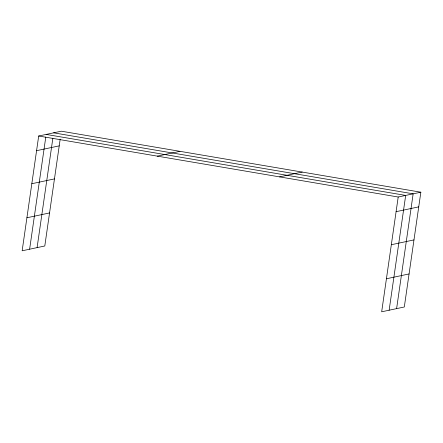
<?xml version="1.0" encoding="UTF-8"?>
<svg xmlns="http://www.w3.org/2000/svg" width="443" height="443" viewBox="0 0 443 443"><rect width="100%" height="100%" fill="white"/><g stroke="black" fill="none" stroke-linecap="round" stroke-linejoin="round"><path stroke-width="0.66" d="M420.85 192.201L398.207 197.013L381.667 311.8L404.309 306.988L420.85 192.201L61.333 131.2L38.691 136.012L22.15 250.799L44.793 245.987L60.182 139.196M29.62 249.21L45.779 137.092M37.096 247.62L52.867 138.166M389.137 310.211L405.677 195.424L46.166 134.423M396.612 308.627L413.153 193.835L53.636 132.834M36.575 150.681L59.224 145.863M157.331 156.141L179.974 151.329M31.818 183.718L54.461 178.906M26.912 217.762L49.555 212.945M279.566 176.884L302.209 172.067M396.092 211.682L418.735 206.864M391.33 244.719L413.978 239.907M386.429 278.763L409.072 273.946M38.691 136.012L398.207 197.013"/></g></svg>
